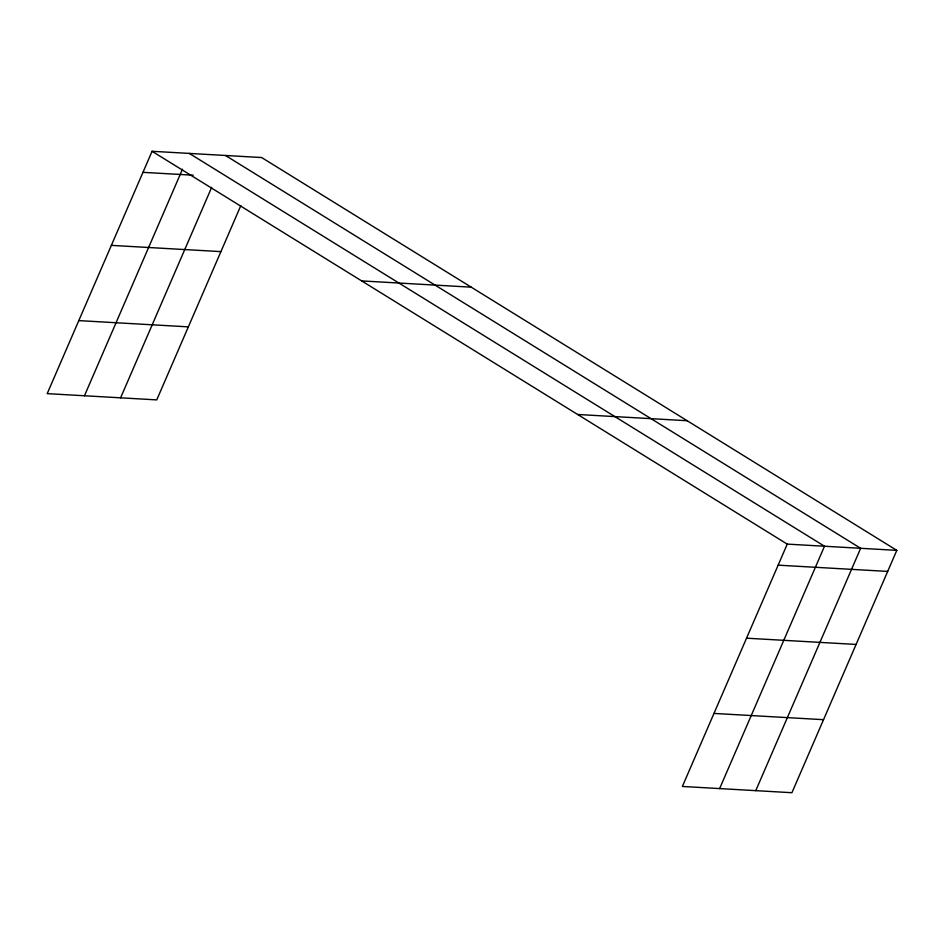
<?xml version="1.0" encoding="UTF-8"?>
<svg xmlns="http://www.w3.org/2000/svg" width="944" height="944" viewBox="0 0 944 944"><rect width="100%" height="100%" fill="white"/><g stroke="black" fill="none" stroke-linecap="round" stroke-linejoin="round"><path stroke-width="1.42" d="M896.8 550.364L787.249 544.11L682.37 786.458L791.922 792.712L896.8 550.364L261.63 157.542L152.078 151.288L47.2 393.636L156.751 399.89L240.814 205.639M84.453 395.76L182.487 169.2M120.596 397.825L211.68 187.349M719.623 788.594L824.501 546.234L189.319 153.412M755.766 790.647L860.645 548.299L225.474 155.477M142.969 172.339L193.225 175.206M111.368 245.369L220.92 251.623M361.682 280.911L471.233 287.165M78.8 320.606L188.352 326.86M577.645 414.475L687.197 420.729M778.139 565.161L887.69 571.415M746.539 638.191L856.09 644.445M713.971 713.428L823.522 719.682M152.078 151.288L787.249 544.11"/></g></svg>
